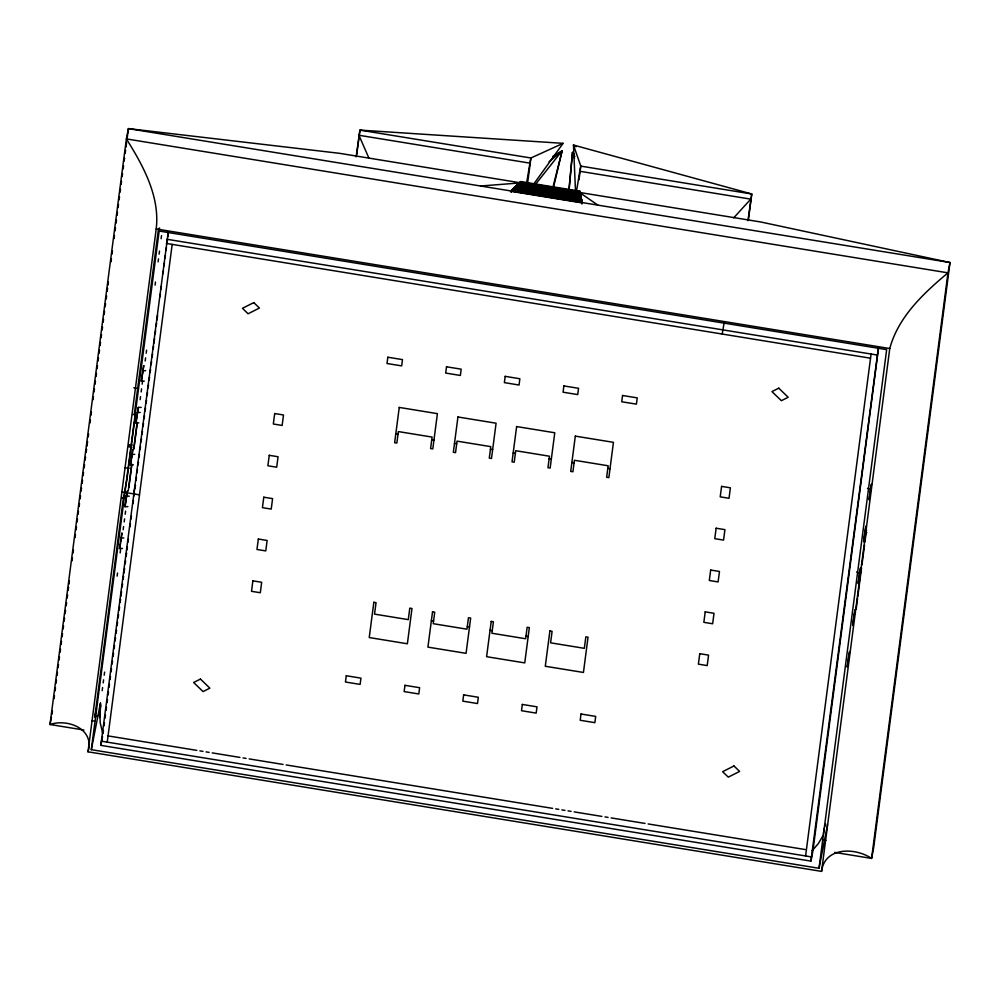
<?xml version="1.0" encoding="UTF-8"?>
<svg xmlns="http://www.w3.org/2000/svg" width="1000" height="1000" viewBox="0 0 1000 1000"><rect width="100%" height="100%" fill="white"/><g stroke="black" fill="none" stroke-linecap="round" stroke-linejoin="round"><path stroke-width="1.5" d="M99.738 711.388L100.213 722.925L102.713 733.213M581.55 199.025L513.888 188L511.562 191.637L511.613 190.15L582.112 201.65L581.925 203.738L581.825 200.338L512.75 189.075L512.137 191.1L512.188 189.613L581.975 200.987L581.775 203.088L582.112 201.65M512.75 189.075L512.7 190.562L513.312 188.55L581.688 199.688L581.638 202.438L581.975 200.987M513.263 190.025L513.312 188.55M516.15 185.837L515.525 187.875L515.588 186.375L581.125 197.062L580.788 198.512L580.988 196.412L516.15 185.837L516.1 187.338L517.275 184.762L580.7 195.1L581.075 199.812L581.263 197.712L515.013 186.912L513.825 189.488L513.888 188M514.4 188.95L514.45 187.463L581.4 198.375L581.075 199.812M516.663 186.8L516.712 185.3L580.837 195.75L580.65 197.862L580.988 196.412M517.275 184.762L517.225 186.262L517.85 184.213L580.562 194.438M580.425 193.787L518.413 183.675L517.8 185.725L517.85 184.213M519.5 184.1L518.925 184.638L518.975 183.162L580.275 193.15L579.95 194.587L579.487 192.438L760.725 221.975L950 262.525L873.612 848.125L871.587 858.425L834.6 852.387M519.538 182.963L580.138 192.5L579.95 194.587M520.638 182.875L520.675 181.55L579.85 191.188L579.663 193.287M511 192.175L511.05 190.7L582.25 202.3L581.925 203.738M520.625 183.025L520.062 183.575L520.112 182.087L580 191.85L579.812 193.938L580 191.85M568.975 191.275L572.513 152.425L574.462 154.863M581.125 197.062L580.938 199.163L581.263 197.712M568.938 189.625L572.513 152.425L574.8 156.488M99.75 717.525L100.688 704.788L99.712 713.188M52.025 714.2L52.425 711.1M54.037 698.713L54.45 695.612M55.05 690.962L55.462 687.862M56.062 683.225L56.463 680.125M57.075 675.475L57.475 672.375M58.087 667.725L58.487 664.625M59.1 659.987L59.5 656.888M60.1 652.237L60.512 649.137M61.112 644.488L61.525 641.388M62.125 636.75L62.525 633.65M63.137 629L63.537 625.9M64.15 621.25L64.55 618.15M65.163 613.513L65.562 610.413M66.162 605.763L66.575 602.663M67.175 598.013L67.588 594.913M68.188 590.275L68.587 587.175M69 584.075L69.4 580.975M72.025 560.837L72.438 557.737M73.037 553.088L73.438 549.987M75.062 537.6L75.462 534.5M76.075 529.85L76.475 526.75M77.075 522.1L77.487 519.012M78.088 514.362L78.5 511.262M79.1 506.613L79.5 503.512M80.113 498.862L80.512 495.775M81.125 491.125L81.525 488.025M82.137 483.375L82.537 480.275M83.138 475.625L83.55 472.537M84.15 467.887L84.562 464.787M85.162 460.138L85.562 457.038M86.175 452.388L86.575 449.288M86.988 446.2L87.587 441.55M88.2 436.9L88.6 433.8M90.013 422.962L90.412 419.862M91.025 415.213L91.425 412.113M93.038 399.725L93.45 396.625M94.05 391.975L94.462 388.875M95.062 384.225L95.463 381.125M96.075 376.488L96.475 373.387M97.088 368.738L97.487 365.637M98.1 360.988L98.5 357.887M99.1 353.25L99.513 350.15M100.113 345.5L100.525 342.4M101.125 337.75L101.525 334.65M102.137 330.012L102.537 326.912M103.15 322.262L103.55 319.163M104.162 314.513L104.562 311.413M105.162 306.775L105.575 303.675M106.175 299.025L106.587 295.925M107.188 291.275L107.587 288.175M108 285.075L108.4 281.988M111.025 261.837L111.438 258.75M112.037 254.1L112.438 251M114.062 238.6L114.462 235.512M115.075 230.863L115.475 227.763M116.075 223.113L116.487 220.012M117.088 215.362L117.5 212.275M118.1 207.625L118.5 204.525M119.113 199.875L119.513 196.775M120.125 192.125L120.525 189.037M121.137 184.387L121.538 181.287M122.137 176.637L122.55 173.538M123.15 168.888L123.562 165.787M124.162 161.15L124.562 158.05M125.175 153.4L125.575 150.3M125.988 147.2L126.587 142.55M127.2 137.912L128.412 128.613L339.55 153.325L520.8 182.862L480.525 186.012M88 751.812L156.2 228.962C160.125 196.388 143.112 165.6 126.388 138.912L128.412 128.613L950 262.525L947.975 272.838L871.587 858.425C855.35 847.362 824.663 846.737 821.562 871.388L88 751.812C94.95 729.175 68.037 718.35 50 724.5L126.388 138.912L947.975 272.838C923.637 293.188 898.238 316.85 889.762 348.537L821.562 871.388M98.863 715.188L94.775 717.288L123.438 497.575L126.925 479.338L134.4 422.075M158.537 228.475L134.312 414.15L133.062 414.688M827.537 824.8L819.013 868.288L91.312 749.675L159.562 227.987M134.8 418.975L135.412 414.338M122.45 548.438A763.888 538.65 7.4 0 0 119.55 548.538L121.925 532.925L120.75 541.888M125 506.712L127.375 491.1L125 506.712A763.888 538.65 7.4 0 1 127.912 506.613M133.363 464.787A763.888 538.65 7.4 0 0 130.463 464.875L132.838 449.275L131.662 458.237M138.825 422.9A763.888 538.65 7.4 0 0 135.925 423L138.3 407.4A875.662 617.475 7.4 0 1 141.2 407.4M141.375 381.225L143.75 365.613L141.375 381.225A763.888 538.65 7.4 0 1 144.275 381.125M138.3 407.4L135.925 423M102.175 690.662L102.575 687.562M103.188 682.925L103.588 679.825M104.2 675.188L104.6 672.087M117.112 576.125L117.525 573.025M120.15 552.9L120.55 549.812M123.175 529.688L123.575 526.587M124.188 521.95L124.588 518.85M125.2 514.212L125.6 511.112M128.225 490.988L131.65 464.675M133.675 449.2L137.1 422.887M140.137 399.675L140.538 396.575M141.15 391.938L141.55 388.837M142.15 384.188L142.562 381.1M145.188 360.975L145.588 357.875M146.188 353.237L146.6 350.138M155.075 285.138L155.475 282.038M158.1 261.913L158.512 258.825M159.113 254.175L159.512 251.088M161.137 238.7L161.537 235.6M128.875 487.388L131.9 464.2M133.912 448.738L137.35 422.45M878.562 347.788L812.938 850.812L810.925 861.112L100.825 745.362L168.287 231.887M103.05 733.525L103.45 730.438M104.062 725.8L104.462 722.725M105.062 718.088L105.463 715.013M106.075 710.375L106.475 707.288M107.075 702.663L107.475 699.575M108.088 694.95L108.488 691.862M109.087 687.237L109.488 684.15M110.1 679.525L110.5 676.438M111.1 671.812L111.5 668.725M112.112 664.087L112.513 661.012M113.112 656.375L113.513 653.288M114.125 648.662L114.525 645.575M115.125 640.95L115.525 637.863M116.137 633.237L116.538 630.15M117.137 625.525L117.537 622.438M118.15 617.812L118.55 614.725M119.15 610.1L119.55 607.013M120.162 602.375L120.562 599.3M120.962 596.213L121.562 591.575M122.175 586.95L122.575 583.862M123.175 579.237L123.575 576.15M123.987 573.062L124.588 568.438M125.188 563.812L125.588 560.725M126.2 556.1L126.6 553.013M127 549.925L127.4 546.838M128.012 542.212L128.412 539.125M130.025 526.788L130.425 523.7M131.025 519.062L131.425 515.988M133.038 503.638L133.438 500.55M134.05 495.925L134.45 492.837M135.05 488.212L135.45 485.125M136.062 480.5L136.463 477.413M137.062 472.775L137.463 469.7M138.075 465.062L138.475 461.975M139.075 457.35L139.475 454.263M140.087 449.637L140.488 446.55M141.088 441.912L141.488 438.825M142.1 434.2L142.5 431.112M143.1 426.488L143.5 423.4M144.113 418.762L144.512 415.675M145.113 411.05L145.512 407.962M146.125 403.338L146.525 400.25M147.125 395.613L147.525 392.525M148.138 387.9L148.537 384.812M149.137 380.188L149.55 377.1M150.15 372.463L150.55 369.387M151.15 364.75L151.562 361.662M152.162 357.038L152.562 353.95M153.162 349.325L153.575 346.238M153.975 343.15L154.575 338.512M155.175 333.888L155.588 330.8M156.188 326.175L156.588 323.088M156.988 320L157.6 315.363M160.012 296.85L160.413 293.762M161.025 289.137L161.425 286.05M163.038 273.7L163.438 270.613M164.037 265.988L164.438 262.9M165.05 258.263L165.45 255.175M166.05 250.55L166.45 247.463M167.062 242.838L167.463 239.75M167.862 236.663L168.463 232.037M107.238 742.138L172.175 244.387M356.112 156.862L359.938 130.113L563.1 143.338L533.35 184.587M356.712 154.8L359.938 130.113L530.913 157.988L563.1 143.338M527.525 183.912L530.913 157.988L529.9 163.137A62.525 2 -80.7 0 1 526.438 184.05M579 179.838L580.788 166.112L573.475 145.037L751.762 193.988L748.35 220.212M722.188 334.038L724.188 322.5M747.938 220.725L751.762 193.988L580.788 166.112L579.775 171.262A62.525 2 -80.7 0 1 576.312 192.175M805.6 855.962L871.075 354.038M810.925 861.112L878.388 347.638M819.013 868.288L886.663 349.625L158.975 231.012M859.513 573.038L858.15 583.5L860.525 567.888L859.513 573.038A763.888 538.65 7.4 0 0 856.6 571.938M870.425 489.387L869.062 499.837L871.438 484.225L870.425 489.387A763.888 538.65 7.4 0 0 867.513 488.288M856.175 609.087L857.575 598.288M857.775 596.763L861.55 567.863M861.95 564.825L864.525 545.05M864.925 542L866.513 529.837M823.363 833.975L824.388 828.15M51.438 717.15L50 724.5L83.912 730.037M130.463 464.875L131.475 459.725M119.55 548.538L120.562 543.387M133.637 493.888L135.363 485.05M94.775 717.288L96.438 708.8M91.312 749.675L100.425 703.188M100.825 745.362L102.562 736.538M579.525 192.625L579.85 191.188M580.375 196.55L580.7 195.1M580.513 197.2L580.837 195.75M581.35 201.125L581.688 199.688M553.55 187.125L562.137 150.738L552.863 156.438M553 187.087L562.137 150.738L549.05 161.825M517.8 185.725L518.413 183.675M511.562 191.637L512.188 189.613M513.825 189.488L514.45 187.463M516.1 187.338L516.712 185.3M518.925 184.638L519.55 182.625M519.85 182.938L520.112 182.087M520.062 183.575L520.675 181.55M824.638 826.7L825.738 824.1M823.112 835.425L818.45 843.462L812.1 850.788M733.725 217.838L750.75 199.137L579.775 171.262M535.1 184.875L562.137 150.738L558.975 154.175M122.15 498.35L127.362 495.225M124.537 467.762L129.125 468.275M132.213 445.112L129.262 444.762L128.988 446.863L131.988 447.225M529.9 163.137L358.925 135.262L369.025 158.387M510.487 191.238L582.388 202.963M156.2 228.962L889.762 348.537M166.85 239.25L876.938 354.988M166.3 243.425L870.525 358.212M395.812 433.837L398.013 434.188M431.75 439.688L433.95 440.05M454.5 443.4L456.7 443.75M490.438 449.25L492.638 449.613M513.175 452.962L515.375 453.325M549.125 458.825L551.325 459.175M571.862 462.525L574.062 462.887M607.812 468.387L610.013 468.75M121.9 491.975L139.5 494.837M431.362 620.712L433.562 621.075M467.312 626.575L469.513 626.938M490.05 630.275L492.25 630.638M526 636.138L528.2 636.5M92 720.725L95.075 721.225M822.875 839.85L825.95 840.35M107.475 735.812L196.812 750.375M199.887 750.875L202.975 751.388M206.05 751.888L209.137 752.387M212.213 752.887L239.938 757.412M243.025 757.913L246.1 758.413M249.175 758.913L283.062 764.438M286.15 764.938L552.625 808.375M555.7 808.875L558.787 809.375M561.862 809.887L564.95 810.387M568.025 810.888L571.112 811.388M574.188 811.888L601.912 816.413M605 816.912L608.075 817.412M611.163 817.913L645.05 823.438M648.125 823.938L805.238 849.55M101.375 741.188L811.462 856.925M133.812 387.7L138.387 388.675M576.112 146.688L573.475 145.037L575.538 191.8M579.487 192.438L597.888 205.138M864.625 530.675L866.8 532.7M574.425 156.7L572.513 152.425L574.575 158.325M100.188 705.875A137.3 65.35 -46 0 1 100.562 703.05M137.287 412.55A763.888 538.65 7.4 0 1 140.188 412.45M142.738 370.763A763.888 538.65 7.4 0 1 145.638 370.675M131.825 454.425A763.888 538.65 7.4 0 1 134.725 454.325M126.363 496.25A763.888 538.65 7.4 0 1 129.275 496.15M120.913 538.075A763.888 538.65 7.4 0 1 123.812 537.975M252.875 580.85L251.513 591.312L260.312 592.737L261.675 582.288L252.875 580.85M258.325 539.025L256.962 549.475L265.763 550.913L267.125 540.462L258.325 539.025M263.788 497.2L262.425 507.65L271.225 509.087L272.587 498.625L263.788 497.2M269.25 455.312L267.887 465.775L276.688 467.212L278.05 456.75L269.25 455.312M274.7 413.537L273.325 424L282.137 425.438L283.5 414.975L274.7 413.537M346.275 675.75L345.45 682.013L360.125 684.412L360.95 678.138L346.275 675.75M387.825 357.225L387 363.5L401.675 365.887L402.5 359.613L387.825 357.225M373.837 602.275L369.237 637.55L407.375 643.775L411.987 608.5L409.787 608.138L408.288 619.625L374.538 614.125L376.037 602.638L373.837 602.275M399.25 407.425L394.65 442.7L396.85 443.062L398.35 431.575L432.1 437.075L430.6 448.562L432.8 448.925L437.4 413.65L399.25 407.425M404.963 685.312L404.137 691.587L418.812 693.975L419.625 687.7L404.963 685.312M446.512 366.788L445.688 373.062L460.363 375.45L461.175 369.175L446.512 366.788M432.525 611.838L427.925 647.125L466.062 653.337L470.662 618.062L468.462 617.7L466.962 629.188L433.225 623.688L434.725 612.2L432.525 611.838M457.938 416.987L453.338 452.275L455.538 452.625L457.038 441.138L490.775 446.637L489.288 458.125L491.488 458.488L496.087 423.212L457.938 416.987M463.65 694.875L462.825 701.15L477.5 703.538L478.312 697.262L463.65 694.875M505.188 376.35L504.375 382.625L519.05 385.025L519.862 378.75L505.188 376.35M491.213 621.413L486.6 656.688L524.75 662.9L529.35 627.625L527.15 627.263L525.65 638.75L491.912 633.25L493.413 621.763L491.213 621.413M516.625 426.562L512.025 461.838L514.225 462.2L515.725 450.712L549.462 456.213L547.962 467.7L550.163 468.05L554.775 432.775L516.625 426.562M522.325 704.438L521.512 710.713L536.188 713.112L537 706.838L522.325 704.438M563.875 385.925L563.062 392.2L577.725 394.588L578.55 388.312L563.875 385.925M549.888 630.975L545.288 666.25L583.438 672.463L588.038 637.188L585.837 636.838L584.338 648.325L550.6 642.825L552.087 631.337L549.888 630.975M575.312 436.125L570.712 471.4L572.913 471.763L574.412 460.275L608.15 465.775L606.65 477.262L608.85 477.625L613.45 442.337L575.312 436.125M581.013 714.013L580.2 720.275L594.862 722.675L595.688 716.4L581.013 714.013M622.562 395.487L621.75 401.763L636.413 404.15L637.238 397.875L622.562 395.487M699.762 653.688L698.388 664.15L707.2 665.588L708.562 655.125L699.762 653.688M705.212 611.862L703.85 622.325L712.65 623.763L714.013 613.3L705.212 611.862M710.675 570.037L709.3 580.5L718.112 581.925L719.475 571.475L710.675 570.037M716.125 528.212L714.762 538.663L723.562 540.1L724.925 529.65L716.125 528.212M721.587 486.388L720.212 496.838L729.025 498.275L730.387 487.812L721.587 486.388M848.6 656.688L847.237 667.15L849.613 651.538L848.6 656.688M854.062 614.862L852.7 625.325L855.075 609.712L854.062 614.862M864.975 531.213L863.612 541.663L865.987 526.062L864.975 531.213M253.787 302.6L242.438 308.312L248.088 313.762L259.425 308.05L253.787 302.6M200.438 679.075L193.637 682.487L203.038 691.575L209.85 688.15L200.438 679.075M778.763 388.175L771.963 391.6L781.375 400.688L788.175 397.262L778.763 388.175M733.962 765.975L722.625 771.688L728.275 777.138L739.613 771.425L733.962 765.975"/></g></svg>
